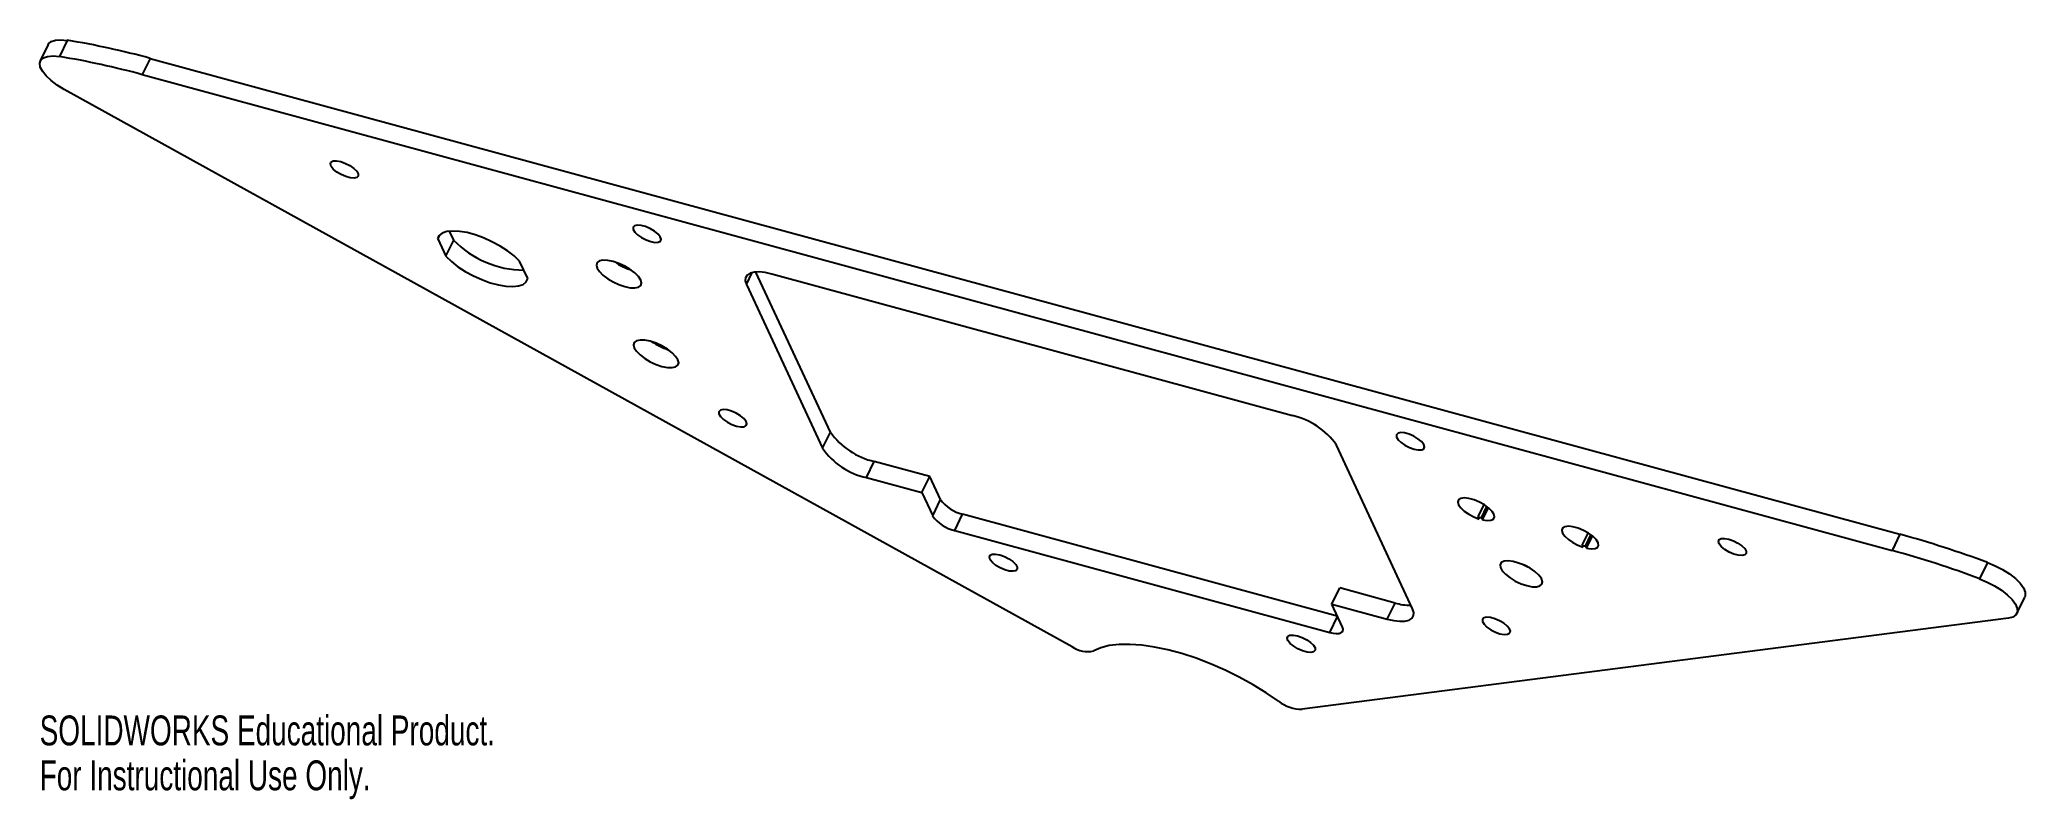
# Paper-space layout '_Trimetric' of a CAD drawing. Header units: inches. Extents: x -18.3 to -5.7, y 7.2 to 12.1.
import ezdxf

# ---------------------------------------------------------------- set-up
doc = ezdxf.new("R2010")
doc.units = ezdxf.units.IN
doc.header["$MEASUREMENT"] = 0
doc.styles.add('SLDTEXTSTYLE0', font='TXT', dxfattribs={"width": 0.7})

psp = doc.layouts.new('_Trimetric')

# ---------------------------------------------------------------- linework, layer by layer
at = {"color": 7, "linetype": 'Continuous', "lineweight": 25}
for p, q in [((-18.262, 12.038), (-18.312, 11.935)), ((-18.14, 12.065), (-18.19, 11.962)), ((-17.612, 11.95), (-17.662, 11.847)), ((-17.612, 11.95), (-6.463, 8.92)), ((-17.662, 11.847), (-6.513, 8.817)), ((-11.738, 8.204), (-18.159, 11.752)), ((-15.78, 10.801), (-15.77, 10.822)), ((-15.78, 10.801), (-15.728, 10.69)), ((-15.728, 10.69), (-15.678, 10.793)), ((-15.678, 10.793), (-15.705, 10.85)), ((-15.206, 10.548), (-15.258, 10.659)), ((-13.813, 10.51), (-13.776, 10.587)), ((-13.813, 10.51), (-13.328, 9.468)), ((-13.278, 9.571), (-13.752, 10.59)), ((-10.333, 9.675), (-13.651, 10.577)), ((-13.328, 9.468), (-13.278, 9.571)), ((-13.048, 9.281), (-12.998, 9.384)), ((-12.644, 9.288), (-12.998, 9.384)), ((-9.568, 8.446), (-10.053, 9.488)), ((-13.048, 9.281), (-12.695, 9.185)), ((-12.695, 9.185), (-12.644, 9.288)), ((-12.576, 9.141), (-12.644, 9.288)), ((-12.695, 9.185), (-12.626, 9.038)), ((-12.626, 9.038), (-12.576, 9.141)), ((-12.486, 8.944), (-12.436, 9.048)), ((-10.048, 8.399), (-12.436, 9.048)), ((-9.151, 9.031), (-9.113, 9.109)), ((-9.144, 9.017), (-9.151, 9.031)), ((-9.151, 9.031), (-9.129, 9.025)), ((-9.129, 9.025), (-9.095, 9.096)), ((-9.129, 9.025), (-9.123, 9.011)), ((-9.123, 9.011), (-9.085, 9.089)), ((-12.486, 8.944), (-10.096, 8.295)), ((-8.487, 8.851), (-8.45, 8.928)), ((-8.466, 8.845), (-8.432, 8.916)), ((-8.46, 8.831), (-8.422, 8.909)), ((-6.463, 8.92), (-6.513, 8.817)), ((-8.481, 8.837), (-8.487, 8.851)), ((-8.487, 8.851), (-8.466, 8.845)), ((-8.466, 8.845), (-8.46, 8.831)), ((-5.905, 8.74), (-5.956, 8.637)), ((-10.083, 8.475), (-10.033, 8.578)), ((-9.68, 8.482), (-10.033, 8.578)), ((-9.73, 8.379), (-9.68, 8.482)), ((-5.718, 8.415), (-5.668, 8.519)), ((-5.772, 8.386), (-10.272, 7.806)), ((-10.096, 8.295), (-10.047, 8.396)), ((-10.015, 8.328), (-10.083, 8.475)), ((-10.083, 8.475), (-9.73, 8.379))]:
    psp.add_line(p, q, dxfattribs=at)
at = {"color": 7, "linetype": 'Continuous', "lineweight": 25, "flags": 128}
for points in [[(-18.262, 12.038), (-18.259, 12.043), (-18.242, 12.058), (-18.215, 12.067), (-18.181, 12.069), (-18.14, 12.065)], [(-18.159, 11.752), (-18.204, 11.779), (-18.243, 11.809), (-18.275, 11.839), (-18.298, 11.868), (-18.312, 11.895), (-18.316, 11.92), (-18.309, 11.94), (-18.292, 11.954), (-18.266, 11.963), (-18.231, 11.966), (-18.19, 11.962)], [(-16.398, 11.293), (-16.368, 11.282), (-16.34, 11.268), (-16.315, 11.25), (-16.296, 11.232), (-16.286, 11.215), (-16.286, 11.201), (-16.295, 11.192), (-16.313, 11.188), (-16.338, 11.19), (-16.366, 11.198), (-16.396, 11.21), (-16.423, 11.226), (-16.445, 11.244), (-16.459, 11.262), (-16.464, 11.278), (-16.46, 11.29), (-16.446, 11.297), (-16.425, 11.298), (-16.398, 11.293)], [(-14.423, 10.784), (-14.396, 10.779), (-14.375, 10.78), (-14.361, 10.787), (-14.356, 10.799), (-14.362, 10.814), (-14.376, 10.832), (-14.398, 10.85), (-14.425, 10.866), (-14.455, 10.879), (-14.483, 10.887), (-14.508, 10.889), (-14.526, 10.885), (-14.535, 10.875), (-14.534, 10.861), (-14.524, 10.844), (-14.506, 10.826), (-14.481, 10.809), (-14.452, 10.794), (-14.423, 10.784)], [(-15.258, 10.659), (-15.293, 10.692), (-15.335, 10.725), (-15.383, 10.755), (-15.434, 10.783), (-15.488, 10.807), (-15.541, 10.827), (-15.593, 10.841), (-15.642, 10.849), (-15.685, 10.851), (-15.722, 10.848), (-15.751, 10.838), (-15.77, 10.822), (-15.78, 10.801)], [(-15.728, 10.69), (-15.693, 10.657), (-15.651, 10.624), (-15.604, 10.594), (-15.552, 10.566), (-15.499, 10.542), (-15.445, 10.522), (-15.393, 10.508), (-15.345, 10.5), (-15.301, 10.497), (-15.265, 10.501), (-15.236, 10.511), (-15.216, 10.527), (-15.206, 10.548)], [(-14.588, 10.497), (-14.553, 10.49), (-14.523, 10.489), (-14.5, 10.494), (-14.486, 10.504), (-14.481, 10.52), (-14.486, 10.539), (-14.5, 10.561), (-14.523, 10.584), (-14.553, 10.607), (-14.587, 10.628), (-14.625, 10.645), (-14.662, 10.657), (-14.697, 10.664), (-14.727, 10.665), (-14.75, 10.661), (-14.764, 10.65), (-14.769, 10.634), (-14.764, 10.615), (-14.75, 10.593), (-14.727, 10.57), (-14.697, 10.547), (-14.662, 10.527), (-14.625, 10.51), (-14.588, 10.497)], [(-13.651, 10.577), (-13.693, 10.586), (-13.732, 10.591), (-13.764, 10.589), (-13.79, 10.582), (-13.809, 10.571), (-13.819, 10.554), (-13.821, 10.534), (-13.813, 10.51)], [(-14.351, 9.989), (-14.316, 9.982), (-14.287, 9.981), (-14.264, 9.986), (-14.249, 9.996), (-14.244, 10.012), (-14.249, 10.031), (-14.264, 10.053), (-14.286, 10.076), (-14.316, 10.099), (-14.351, 10.119), (-14.388, 10.137), (-14.426, 10.149), (-14.46, 10.156), (-14.49, 10.157), (-14.513, 10.152), (-14.528, 10.142), (-14.533, 10.126), (-14.528, 10.107), (-14.513, 10.085), (-14.49, 10.062), (-14.461, 10.039), (-14.426, 10.019), (-14.388, 10.002), (-14.351, 9.989)], [(-13.876, 9.609), (-13.849, 9.604), (-13.828, 9.605), (-13.814, 9.612), (-13.81, 9.624), (-13.815, 9.639), (-13.829, 9.657), (-13.851, 9.675), (-13.878, 9.691), (-13.908, 9.704), (-13.936, 9.712), (-13.961, 9.714), (-13.979, 9.71), (-13.988, 9.7), (-13.988, 9.686), (-13.978, 9.669), (-13.959, 9.651), (-13.934, 9.634), (-13.905, 9.619), (-13.876, 9.609)], [(-9.559, 9.462), (-9.532, 9.457), (-9.51, 9.458), (-9.497, 9.465), (-9.492, 9.477), (-9.497, 9.492), (-9.512, 9.51), (-9.534, 9.528), (-9.561, 9.544), (-9.59, 9.557), (-9.619, 9.565), (-9.643, 9.567), (-9.661, 9.563), (-9.67, 9.553), (-9.67, 9.539), (-9.66, 9.522), (-9.642, 9.504), (-9.617, 9.487), (-9.588, 9.472), (-9.559, 9.462)], [(-9.123, 9.011), (-9.093, 9.007), (-9.069, 9.009), (-9.053, 9.017), (-9.047, 9.03), (-9.05, 9.047), (-9.062, 9.066), (-9.083, 9.087), (-9.111, 9.107), (-9.143, 9.125), (-9.177, 9.139), (-9.21, 9.148), (-9.239, 9.151), (-9.261, 9.148), (-9.276, 9.14), (-9.281, 9.126), (-9.276, 9.108), (-9.262, 9.088), (-9.24, 9.067), (-9.211, 9.048), (-9.178, 9.03), (-9.144, 9.017)], [(-8.46, 8.831), (-8.43, 8.827), (-8.406, 8.829), (-8.39, 8.836), (-8.383, 8.849), (-8.386, 8.866), (-8.399, 8.886), (-8.42, 8.907), (-8.448, 8.927), (-8.48, 8.945), (-8.514, 8.959), (-8.547, 8.968), (-8.576, 8.971), (-8.598, 8.968), (-8.613, 8.959), (-8.618, 8.946), (-8.613, 8.928), (-8.599, 8.908), (-8.576, 8.887), (-8.547, 8.867), (-8.515, 8.85), (-8.481, 8.837)], [(-7.554, 8.889), (-7.524, 8.879), (-7.496, 8.864), (-7.471, 8.847), (-7.452, 8.829), (-7.442, 8.812), (-7.442, 8.798), (-7.451, 8.788), (-7.469, 8.784), (-7.493, 8.786), (-7.522, 8.794), (-7.551, 8.807), (-7.579, 8.823), (-7.601, 8.841), (-7.615, 8.859), (-7.62, 8.874), (-7.616, 8.886), (-7.602, 8.893), (-7.581, 8.894), (-7.554, 8.889)], [(-12.198, 8.789), (-12.169, 8.778), (-12.14, 8.764), (-12.115, 8.746), (-12.097, 8.728), (-12.087, 8.711), (-12.087, 8.697), (-12.096, 8.688), (-12.114, 8.684), (-12.138, 8.686), (-12.167, 8.694), (-12.196, 8.706), (-12.223, 8.722), (-12.245, 8.74), (-12.26, 8.758), (-12.265, 8.774), (-12.26, 8.786), (-12.247, 8.793), (-12.225, 8.793), (-12.198, 8.789)], [(-8.841, 8.593), (-8.807, 8.586), (-8.778, 8.585), (-8.757, 8.591), (-8.744, 8.602), (-8.741, 8.618), (-8.748, 8.638), (-8.764, 8.66), (-8.789, 8.682), (-8.82, 8.704), (-8.856, 8.723), (-8.893, 8.737), (-8.928, 8.747), (-8.96, 8.751), (-8.985, 8.749), (-9.003, 8.74), (-9.011, 8.726), (-9.008, 8.708), (-8.997, 8.687), (-8.976, 8.665), (-8.947, 8.643), (-8.914, 8.622), (-8.877, 8.605), (-8.841, 8.593)], [(-5.905, 8.74), (-5.856, 8.72), (-5.809, 8.695), (-5.766, 8.667), (-5.728, 8.638), (-5.698, 8.608), (-5.677, 8.579), (-5.666, 8.552), (-5.665, 8.528), (-5.668, 8.519)], [(-8.834, 8.711), (-8.846, 8.717), (-8.868, 8.728)], [(-5.956, 8.637), (-5.907, 8.616), (-5.86, 8.592), (-5.816, 8.564), (-5.779, 8.534), (-5.749, 8.504), (-5.727, 8.475), (-5.716, 8.448), (-5.715, 8.425), (-5.724, 8.406), (-5.744, 8.393), (-5.772, 8.386)], [(-9.73, 8.379), (-9.688, 8.37), (-9.65, 8.366), (-9.617, 8.367), (-9.591, 8.374), (-9.572, 8.385), (-9.562, 8.402), (-9.561, 8.422), (-9.568, 8.446)], [(-9.012, 8.287), (-8.985, 8.282), (-8.963, 8.283), (-8.95, 8.29), (-8.945, 8.302), (-8.95, 8.317), (-8.965, 8.335), (-8.987, 8.353), (-9.014, 8.369), (-9.044, 8.382), (-9.072, 8.39), (-9.097, 8.392), (-9.114, 8.388), (-9.124, 8.378), (-9.123, 8.364), (-9.113, 8.347), (-9.095, 8.329), (-9.07, 8.312), (-9.041, 8.297), (-9.012, 8.287)], [(-10.301, 8.273), (-10.272, 8.263), (-10.243, 8.248), (-10.218, 8.231), (-10.2, 8.213), (-10.19, 8.196), (-10.189, 8.182), (-10.199, 8.172), (-10.216, 8.168), (-10.241, 8.17), (-10.269, 8.178), (-10.299, 8.191), (-10.326, 8.207), (-10.348, 8.225), (-10.363, 8.243), (-10.368, 8.258), (-10.363, 8.27), (-10.35, 8.277), (-10.328, 8.278), (-10.301, 8.273)], [(-10.096, 8.295), (-10.075, 8.29), (-10.056, 8.288), (-10.039, 8.289), (-10.026, 8.292), (-10.017, 8.298), (-10.012, 8.306), (-10.011, 8.316), (-10.015, 8.328)], [(-10.422, 7.857), (-10.501, 7.911), (-10.585, 7.962), (-10.673, 8.01), (-10.763, 8.055), (-10.855, 8.095), (-10.947, 8.13), (-11.038, 8.16), (-11.127, 8.184), (-11.213, 8.202), (-11.294, 8.214), (-11.37, 8.219), (-11.439, 8.218), (-11.501, 8.211), (-11.555, 8.197), (-11.599, 8.177)]]:
    psp.add_lwpolyline(points, dxfattribs=at)
at = {"color": 7, "linetype": 'Continuous', "lineweight": 25}
for centre, radius, start, end in [((-18.966, 7.018), 5.115, 74.6521, 80.7052), ((-19.016, 6.914), 5.115, 74.6521, 80.7052), ((-15.227, 11.231), 0.629, 224.1083, 269.5835), ((-14.433, 10.971), 0.385, 235.3916, 252.7226), ((-14.197, 10.463), 0.385, 235.3916, 252.7226), ((-10.437, 9.217), 0.47, 35.2465, 77.2825), ((-12.894, 9.842), 0.47, 215.2465, 257.2825), ((-12.945, 9.739), 0.47, 215.2465, 257.2825), ((-12.384, 9.277), 0.235, 215.2465, 257.2825), ((-12.435, 9.173), 0.235, 215.2465, 257.2825), ((-8.185, 2.621), 6.53, 69.5666, 74.7091), ((-8.235, 2.518), 6.53, 69.5666, 74.7091), ((-9.589, 8.784), 0.315, 253.2864, 271.866), ((-11.638, 8.348), 0.175, 234.9231, 282.7022), ((-10.272, 8.052), 0.246, 232.3985, 270.0071)]:
    psp.add_arc(centre, radius, start, end, dxfattribs=at)

# ---------------------------------------------------------------- texts
at = {"color": 7, "linetype": 'Continuous', "char_height": 0.1903, "attachment_point": 1, "style": 'SLDTEXTSTYLE0'}
for s, insert in [('SOLIDWORKS Educational Product.', (-18.316, 7.766)), ('For Instructional Use Only.', (-18.316, 7.48))]:
    psp.add_mtext(s, dxfattribs=dict(at, insert=insert))

doc.saveas('drawing.dxf')
